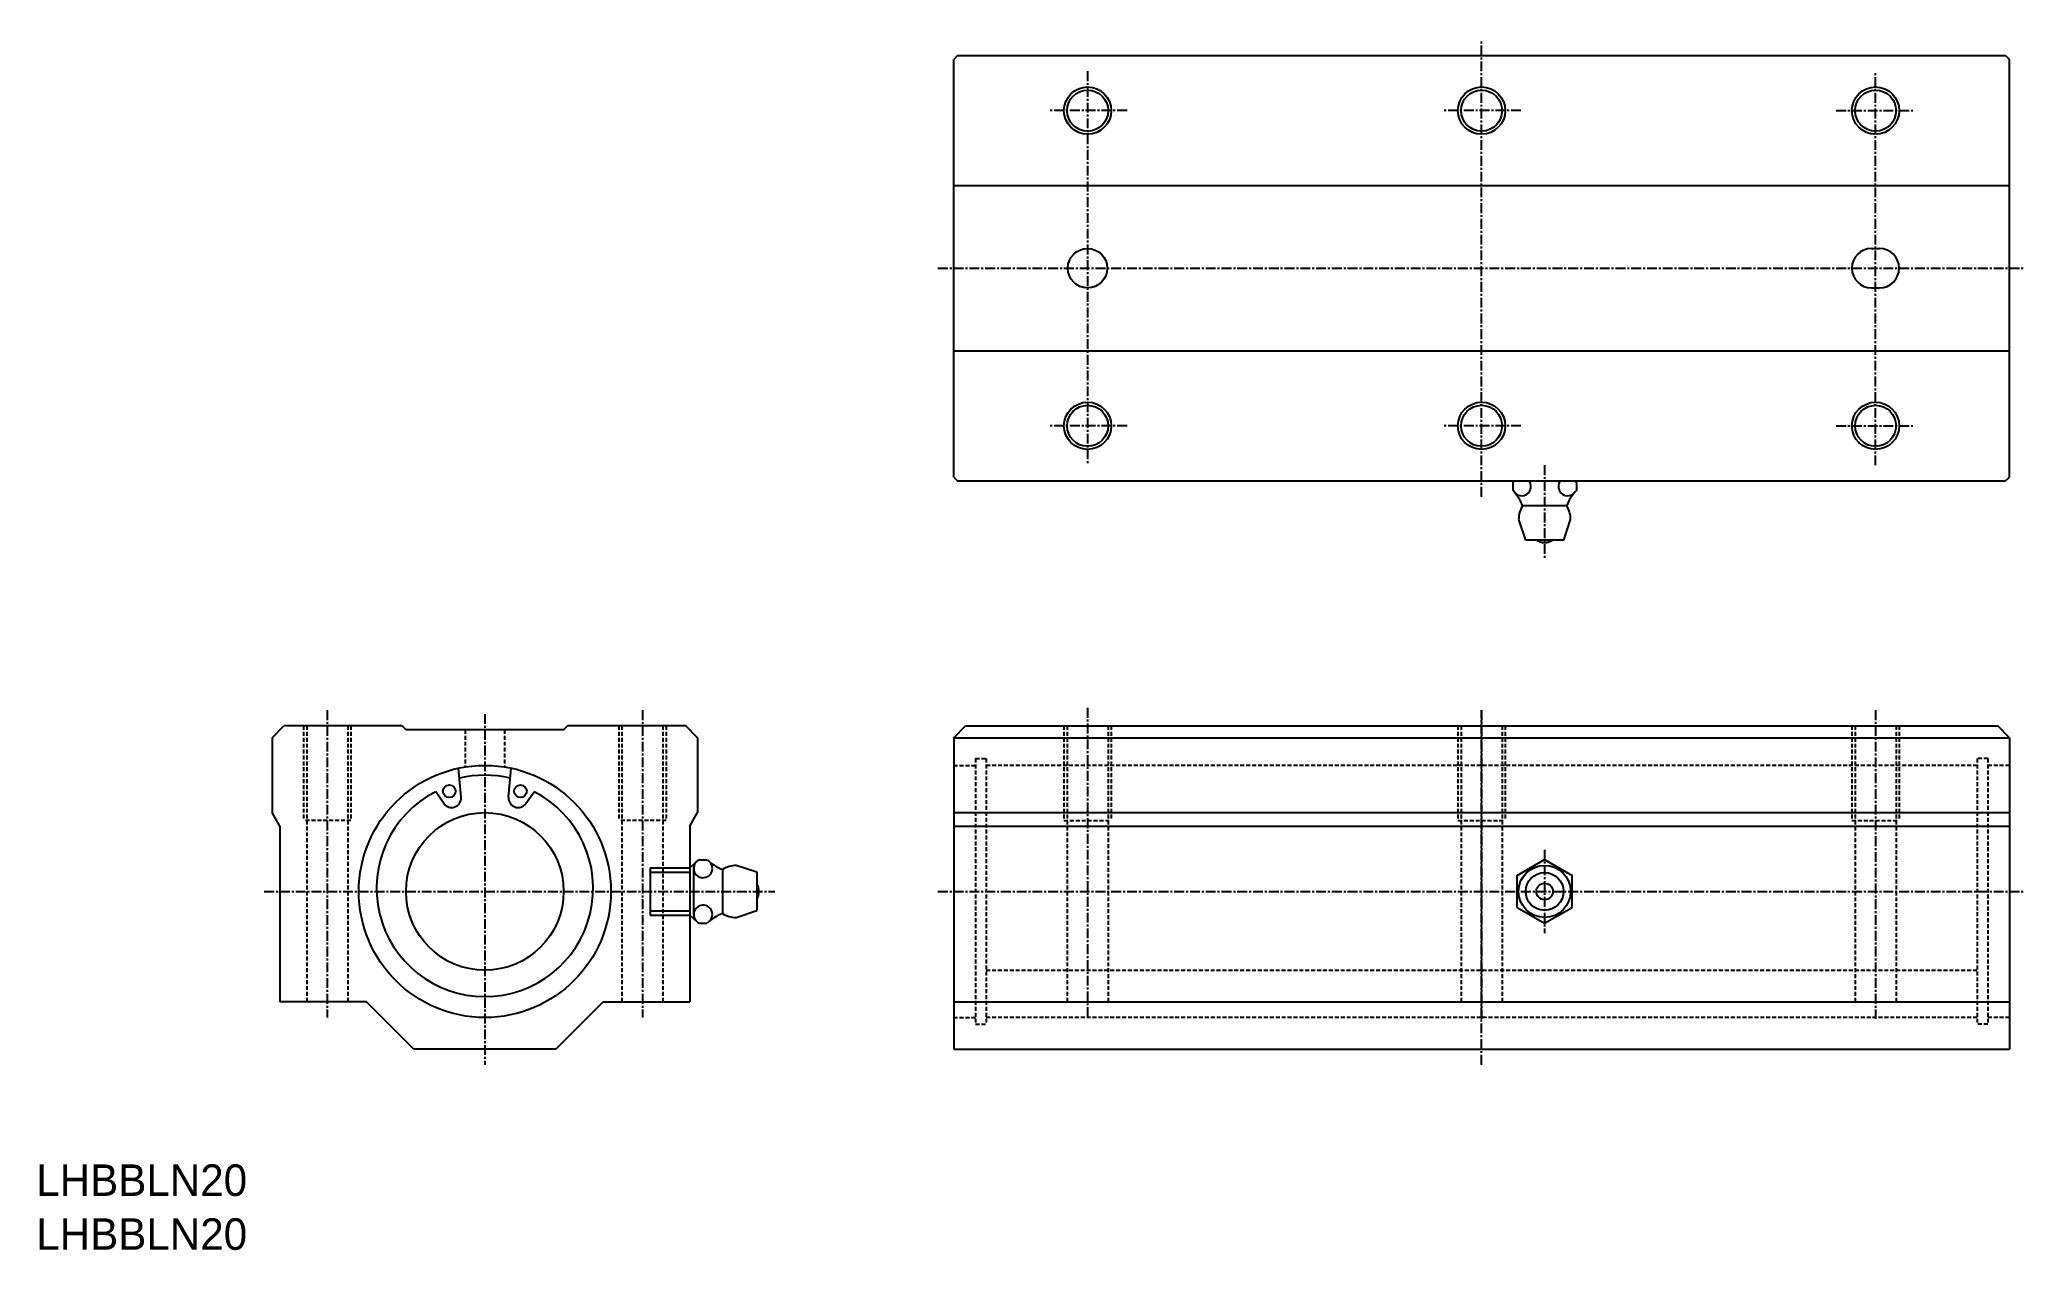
# Model space of a CAD drawing. Extents: x 267 to 519, y -393 to -239.
import ezdxf

# ---------------------------------------------------------------- set-up
doc = ezdxf.new("R2010")
doc.units = 0
doc.linetypes.add('CENTER', pattern=[2, 1.25, -0.25, 0.25, -0.25])
doc.linetypes.add('DASHED', pattern=[0.75, 0.5, -0.25])
doc.layers.get('0').update_dxf_attribs({"linetype": 'CONTINUOUS'})
doc.layers.add('CENTER', color=1, linetype='CENTER')

msp = doc.modelspace()

# ---------------------------------------------------------------- linework, layer by layer
at = {"color": 7, "linetype": 'CONTINUOUS'}
for p, q in [((383.12, -241.19), (382.62, -241.69)), ((382.62, -294.69), (382.62, -241.69)), ((383.12, -241.19), (516.12, -241.19)), ((516.12, -241.19), (516.62, -241.69)), ((516.62, -294.69), (516.62, -241.69)), ((382.62, -257.69), (516.62, -257.69)), ((499.12, -265.69), (500.12, -265.69)), ((499.12, -270.69), (500.12, -270.69)), ((382.62, -278.69), (516.62, -278.69)), ((382.62, -294.69), (383.12, -295.19)), ((516.12, -295.19), (516.62, -294.69)), ((383.12, -295.19), (516.12, -295.19)), ((453.6, -295.42), (453.6, -296.39)), ((461.65, -295.42), (461.65, -296.39)), ((460.42, -298.35), (454.82, -298.35)), ((454.32, -300.09), (455.19, -302.69)), ((460.06, -302.69), (460.92, -300.09)), ((460.06, -302.69), (455.19, -302.69)), ((296.12, -327.78), (297.62, -326.28)), ((312.62, -326.28), (297.62, -326.28)), ((313.12, -326.78), (312.62, -326.28)), ((333.12, -326.78), (313.12, -326.78)), ((333.12, -326.78), (333.62, -326.28)), ((348.62, -326.28), (333.62, -326.28)), ((350.12, -327.78), (348.62, -326.28)), ((382.62, -327.78), (384.12, -326.28)), ((384.12, -326.28), (515.12, -326.28)), ((516.62, -327.78), (515.12, -326.28)), ((296.12, -327.78), (296.12, -337.28)), ((350.12, -327.78), (350.12, -337.28)), ((382.62, -327.78), (382.62, -367.28)), ((382.62, -327.78), (516.62, -327.78)), ((516.62, -327.78), (516.62, -367.28)), ((320.1, -335.32), (319.78, -331.63)), ((326.14, -335.32), (326.46, -331.63)), ((317.92, -336.11), (316.88, -334.63)), ((328.32, -336.11), (329.36, -334.63)), ((297.12, -339.01), (296.12, -337.28)), ((349.12, -339.01), (350.12, -337.28)), ((382.62, -337.28), (516.62, -337.28)), ((297.12, -339.01), (297.12, -361.28)), ((349.12, -339.01), (349.12, -361.28)), ((382.62, -339.01), (516.62, -339.01)), ((344.12, -344.28), (344.12, -350.28)), ((344.12, -344.28), (349.12, -344.28)), ((344.12, -344.82), (349.12, -344.82)), ((349.12, -344.28), (350.01, -343.47)), ((349.12, -344.28), (349.12, -350.28)), ((349.62, -344.35), (349.62, -350.21)), ((350.34, -343.25), (351.31, -343.25)), ((353.27, -344.48), (353.27, -350.08)), ((357.62, -344.85), (355.02, -343.98)), ((357.62, -344.85), (357.62, -349.71)), ((454.12, -345.26), (457.62, -343.24)), ((457.62, -343.24), (461.12, -345.26)), ((454.12, -349.3), (454.12, -345.26)), ((461.12, -349.3), (461.12, -345.26)), ((344.12, -349.74), (349.12, -349.74)), ((355.02, -350.58), (357.62, -349.71)), ((454.12, -349.3), (457.62, -351.32)), ((457.62, -351.32), (461.12, -349.3)), ((344.12, -350.28), (349.12, -350.28)), ((349.12, -350.28), (350.01, -351.09)), ((350.34, -351.31), (351.31, -351.31)), ((308.12, -361.28), (297.12, -361.28)), ((314.12, -367.28), (308.12, -361.28)), ((332.12, -367.28), (338.12, -361.28)), ((338.12, -361.28), (349.12, -361.28)), ((382.62, -361.28), (516.62, -361.28)), ((332.12, -367.28), (314.12, -367.28)), ((382.62, -367.28), (516.62, -367.28))]:
    msp.add_line(p, q, dxfattribs=at)
at = {"color": 3, "linetype": 'DASHED'}
for p, q in [((300.12, -326.28), (300.12, -338.28)), ((300.52, -326.28), (300.52, -361.28)), ((305.72, -326.28), (305.72, -361.28)), ((306.12, -326.28), (306.12, -338.28)), ((320.62, -326.78), (320.62, -331.48)), ((325.62, -326.78), (325.62, -331.48)), ((340.12, -326.28), (340.12, -338.28)), ((340.52, -326.28), (340.52, -361.28)), ((345.72, -326.28), (345.72, -361.28)), ((346.12, -326.28), (346.12, -338.28)), ((396.62, -326.28), (396.62, -338.28)), ((397.02, -326.28), (397.02, -361.28)), ((402.22, -326.28), (402.22, -361.28)), ((402.62, -326.28), (402.62, -338.28)), ((446.62, -326.28), (446.62, -338.28)), ((447.02, -326.28), (447.02, -361.28)), ((452.22, -326.28), (452.22, -361.28)), ((452.62, -326.28), (452.62, -338.28)), ((496.62, -326.28), (496.62, -338.28)), ((497.02, -326.28), (497.02, -361.28)), ((502.22, -326.28), (502.22, -361.28)), ((502.62, -326.28), (502.62, -338.28)), ((382.62, -331.28), (385.39, -331.28)), ((385.39, -330.43), (385.39, -364.13)), ((385.39, -330.43), (386.74, -330.43)), ((386.74, -330.43), (386.74, -364.13)), ((512.5, -331.28), (386.74, -331.28)), ((513.85, -330.43), (512.5, -330.43)), ((512.5, -330.43), (512.5, -364.13)), ((513.85, -330.43), (513.85, -364.13)), ((516.62, -331.28), (513.85, -331.28)), ((306.12, -338.28), (300.12, -338.28)), ((346.12, -338.28), (340.12, -338.28)), ((396.62, -338.28), (402.62, -338.28)), ((446.62, -338.28), (452.62, -338.28)), ((496.62, -338.28), (502.62, -338.28)), ((386.74, -357.28), (512.5, -357.28)), ((382.62, -363.28), (385.39, -363.28)), ((385.39, -364.13), (386.74, -364.13)), ((512.5, -363.28), (386.74, -363.28)), ((513.85, -364.13), (512.5, -364.13)), ((516.62, -363.28), (513.85, -363.28))]:
    msp.add_line(p, q, dxfattribs=at)
at = {"color": 12, "linetype": 'CONTINUOUS'}
msp.add_line((308.87, -326.28), (308.87, -326.28), dxfattribs=at)
at = {"color": 3, "linetype": 'CONTINUOUS'}
for centre in [(399.62, -248.19), (449.62, -248.19), (499.62, -248.19), (399.62, -288.19), (449.62, -288.19), (499.62, -288.19)]:
    msp.add_circle(centre, 3, dxfattribs=at)
at = {"color": 7, "linetype": 'CONTINUOUS'}
for centre, radius in [((399.62, -248.19), 2.6), ((449.62, -248.19), 2.6), ((499.62, -248.19), 2.6), ((399.62, -268.19), 2.5), ((399.62, -288.19), 2.6), ((449.62, -288.19), 2.6), ((499.62, -288.19), 2.6), ((323.12, -347.28), 16), ((318.6, -334.56), 0.8), ((327.64, -334.56), 0.8), ((323.12, -347.28), 10), ((457.62, -347.28), 3.3), ((457.62, -347.28), 2.4), ((457.62, -347.28), 1.05)]:
    msp.add_circle(centre, radius, dxfattribs=at)
for centre, radius, start, end in [((499.12, -268.19), 2.5, 90, 270), ((500.12, -268.19), 2.5, 270, 90), ((454.69, -295.88), 1.19, 144.6229, 157.0413), ((449.22, -300.49), 6, 20.9613, 42.9025), ((454.69, -295.88), 1.19, 232.449, 269.9999), ((454.69, -295.88), 1.19, 269.9999, 35.3771), ((460.56, -295.88), 1.19, 144.6229, 270), ((466.03, -300.49), 6, 136.8336, 159.0386), ((460.56, -295.88), 1.19, 270, 307.5509), ((460.56, -295.88), 1.19, 22.9586, 35.3771), ((457.62, -300.09), 3.3, 148.0472, 180), ((457.62, -300.09), 3.3, 360, 31.9528), ((457.62, -301.18), 1.82, 236.6015, 303.3985), ((323.12, -347.28), 14.75, 77.3385, 102.6615), ((323.12, -346.88), 13.75, 116.9844, 63.0157), ((318.9, -335.43), 1.2, 214.9881, 5.0214), ((327.33, -335.43), 1.2, 174.9786, 325.0119), ((350.81, -344.35), 1.19, 112.9586, 0), ((355.42, -338.88), 6, 226.8336, 249.0386), ((350.81, -344.35), 1.19, 0, 37.5509), ((355.02, -347.28), 3.3, 90, 121.9528), ((356.1, -347.28), 1.82, 326.6015, 33.3985), ((350.81, -350.21), 1.19, 359.9999, 247.0413), ((355.42, -355.68), 6, 110.9613, 132.9025), ((350.81, -350.21), 1.19, 322.449, 359.9999), ((355.02, -347.28), 3.3, 238.0472, 270)]:
    msp.add_arc(centre, radius, start, end, dxfattribs=at)
at = {"color": 7}
for p in [(496.62, -268.19), (502.62, -268.19), (323.12, -331.28)]:
    msp.add_point(p, dxfattribs=at)
at = {"layer": 'CENTER', "color": 1, "linetype": 'CENTER'}
for p, q in [((449.62, -297.19), (449.62, -239.19)), ((399.62, -243.19), (399.62, -293.19)), ((499.62, -293.19), (499.62, -243.19)), ((404.62, -248.19), (394.62, -248.19)), ((454.62, -248.19), (444.62, -248.19)), ((494.62, -248.19), (504.62, -248.19)), ((380.62, -268.19), (518.62, -268.19)), ((404.62, -288.19), (394.62, -288.19)), ((454.62, -288.19), (444.62, -288.19)), ((494.62, -288.19), (504.62, -288.19)), ((457.62, -293.19), (457.62, -304.99)), ((303.12, -324.28), (303.12, -363.28)), ((323.12, -324.78), (323.12, -369.28)), ((343.12, -324.28), (343.12, -363.28)), ((399.62, -323.98), (399.62, -363.45)), ((449.62, -369.28), (449.62, -324.28)), ((449.62, -324.28), (449.62, -363.45)), ((499.62, -324.28), (499.62, -363.45)), ((457.62, -341.98), (457.62, -352.58)), ((295.12, -347.28), (359.92, -347.28)), ((380.62, -347.28), (518.62, -347.28))]:
    msp.add_line(p, q, dxfattribs=at)

# ---------------------------------------------------------------- texts
at = {"color": 7, "linetype": 'CONTINUOUS'}
for p in [(266.19, -385.92), (266.19, -392.76)]:
    msp.add_text('LHBBLN20', height=4, dxfattribs=at).set_placement(p)

doc.saveas('drawing.dxf')
